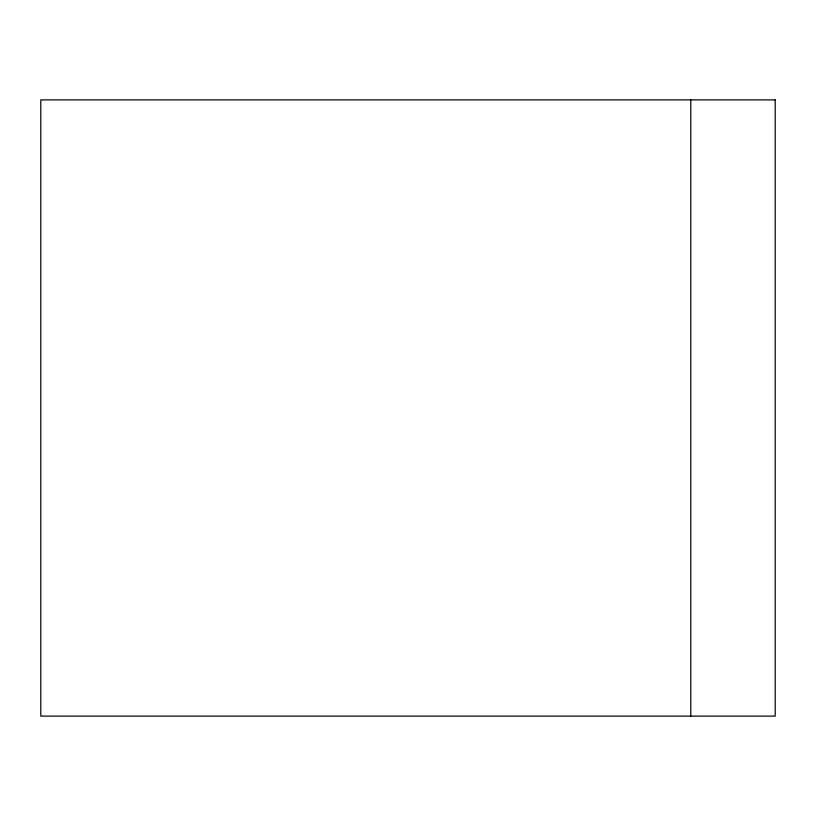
<?xml version="1.0" encoding="UTF-8"?>
<svg xmlns="http://www.w3.org/2000/svg" width="816" height="816" viewBox="0 0 816 816"><rect width="100%" height="100%" fill="white"/><g stroke="black" fill="none" stroke-linecap="round" stroke-linejoin="round"><path stroke-width="1.22" d="M690.785 99.889L690.785 716.111M775.2 99.889L40.8 99.889L40.8 716.111L775.2 716.111L775.2 99.889"/></g></svg>
